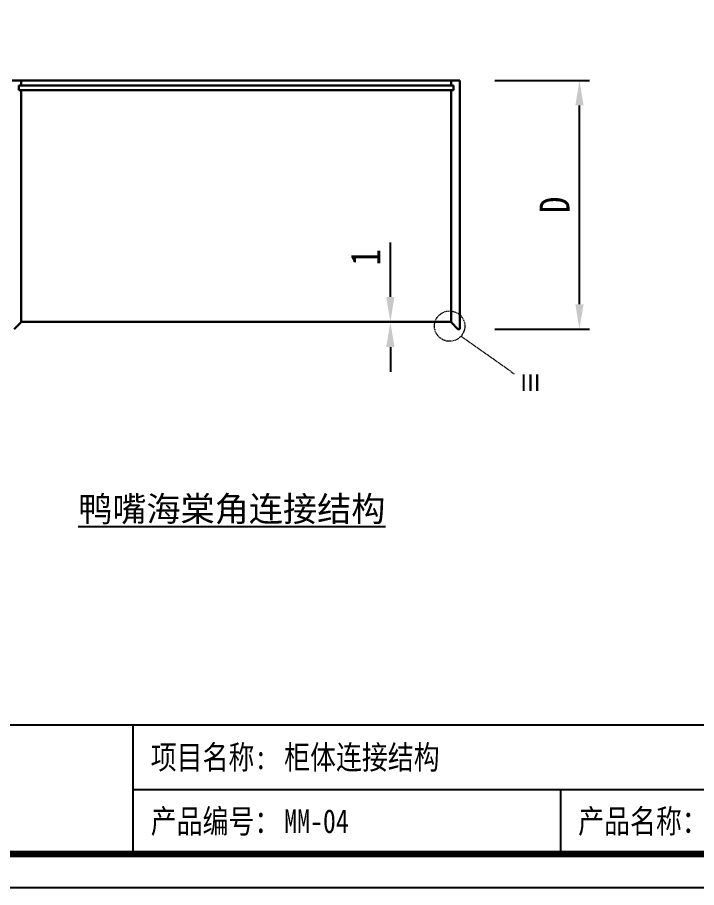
# Model space of a CAD drawing. Header units: millimetres. Extents: x 0 to 1097966, y -63096 to 223085.
# Drawn here: x 339192 to 339328.6, y -54770.1 to -54595.1 of the extents above; entities that cross this region are included whole.
import ezdxf

# ---------------------------------------------------------------- set-up
doc = ezdxf.new("R2010")
doc.units = ezdxf.units.MM
doc.linetypes.add('DASH', pattern=[0.35, 0.25, -0.1])
doc.layers.add('DZ-文字说明', color=1, linetype='Continuous')
doc.styles.add('DZ-宋体2.5', font='', dxfattribs={"width": 0.8, "height": 2.5})
doc.styles.add('TEXT', font='', dxfattribs={"width": 0.8})
doc.styles.add('宋体', font='')
doc.styles.get('DZ-宋体2.5').set_extended_font_data('SimSun')
doc.styles.get('TEXT').set_extended_font_data('SimSun')
doc.styles.get('宋体').set_extended_font_data('SimSun')
doc.dimstyles.new('副本 (2) (2) ISO-25', dxfattribs={"dimtxt": 18, "dimasz": 13, "dimexe": 6, "dimexo": 12, "dimgap": 6, "dimtad": 1, "dimtxsty": 'TEXT', "dimcen": 2.5, "dimclrd": 5, "dimclre": 5, "dimclrt": 5, "dimadec": 0, "dimazin": 0, "dimtfac": 1, "dimtmove": 0, "dimatfit": 3, "dimldrblk": 'BOXFILLED', "dimfxl": 1.25, "dimarcsym": 0})

# ---------------------------------------------------------------- blocks, each defined once
blk = doc.blocks.new('*D963')
at = {"color": 5, "lineweight": -2, "transparency": 16777216}
for p, q in [((339287.99, -54607.77), (339307.01, -54607.77)), ((339305.01, -54652.77), (339305.01, -54612.77)), ((339287.99, -54657.77), (339307.01, -54657.77))]:
    blk.add_line(p, q, dxfattribs=at)
at = {"color": 5, "transparency": 16777216}
for points in [[(339304.18, -54612.77), (339305.85, -54612.77), (339305.01, -54607.77)], [(339304.18, -54652.77), (339305.85, -54652.77), (339305.01, -54657.77)]]:
    blk.add_solid(points, dxfattribs=at)
at = {"layer": 'Defpoints', "color": 0, "transparency": 16777216}
for p in [(339280.99, -54607.77), (339305.01, -54607.77), (339280.99, -54657.77)]:
    blk.add_point(p, dxfattribs=at)
at = {"color": 5, "transparency": 16777216, "insert": (339300.01, -54632.77), "char_height": 6, "attachment_point": 5, "rotation": 90, "style": 'TEXT', "bg_fill": 3, "box_fill_scale": 1.1, "bg_fill_color": 256, "bg_fill_true_color": 13158600, "bg_fill_transparency": 0}
blk.add_mtext('D', dxfattribs=at)
blk = doc.blocks.new('_BoxFilled')
at = {"color": 0, "linetype": 'ByBlock', "lineweight": -2}
blk.add_line((-0.5, 0), (-1, 0), dxfattribs=at)
at = {"color": 0, "linetype": 'ByBlock'}
blk.add_solid([(-0.5, 0.5), (0.5, 0.5), (-0.5, -0.5), (0.5, -0.5)], dxfattribs=at)
blk = doc.blocks.new('*D964')
at = {"color": 5, "lineweight": -2, "transparency": 16777216}
for p, q in [((339266.99, -54651.27), (339266.99, -54640.33)), ((339272.19, -54656.27), (339264.99, -54656.27)), ((339272.19, -54656.37), (339264.99, -54656.37)), ((339266.99, -54656.37), (339266.99, -54656.27)), ((339266.99, -54661.37), (339266.99, -54666.37))]:
    blk.add_line(p, q, dxfattribs=at)
at = {"color": 5, "transparency": 16777216}
for points in [[(339266.15, -54651.27), (339267.82, -54651.27), (339266.99, -54656.27)], [(339266.15, -54661.37), (339267.82, -54661.37), (339266.99, -54656.37)]]:
    blk.add_solid(points, dxfattribs=at)
at = {"layer": 'Defpoints', "color": 0, "transparency": 16777216}
for p in [(339266.99, -54656.27), (339279.19, -54656.27), (339279.19, -54656.37)]:
    blk.add_point(p, dxfattribs=at)
at = {"color": 5, "transparency": 16777216, "insert": (339261.99, -54643.3), "char_height": 6, "attachment_point": 5, "rotation": 90, "style": 'TEXT', "bg_fill": 3, "box_fill_scale": 1.1, "bg_fill_color": 256, "bg_fill_true_color": 13158600, "bg_fill_transparency": 0}
blk.add_mtext('1', dxfattribs=at)

msp = doc.modelspace()

# ---------------------------------------------------------------- linework, layer by layer
at = {"lineweight": 30}
for p, q in [((339190.986, -54607.772), (339280.986, -54607.772)), ((339192.786, -54607.772), (339192.786, -54608.772)), ((339279.186, -54607.772), (339279.186, -54608.772)), ((339280.986, -54607.772), (339280.986, -54657.772)), ((339192.286, -54608.772), (339192.286, -54609.672)), ((339192.286, -54608.772), (339279.686, -54608.772)), ((339192.286, -54609.672), (339279.686, -54609.672)), ((339192.786, -54609.672), (339192.786, -54656.372)), ((339279.186, -54609.672), (339279.186, -54656.372)), ((339279.686, -54608.772), (339279.686, -54609.672)), ((339192.786, -54656.372), (339191.386, -54657.772)), ((339192.786, -54656.272), (339279.186, -54656.272)), ((339279.186, -54656.372), (339280.586, -54657.772)), ((339280.586, -54657.772), (339280.986, -54657.772))]:
    msp.add_line(p, q, dxfattribs=at)
at = {"color": 251, "linetype": 'DASH', "lineweight": 13, "true_color": 0x636466}
msp.add_line((339281.214, -54659.16), (339291.886, -54666.738), dxfattribs=at)
msp.add_lwpolyline([(339119.218, -54770.097), (339686.218, -54770.097), (339686.218, -54369.147), (339119.218, -54369.147)], close=True)
at = {"const_width": 1.35}
msp.add_lwpolyline([(339125.968, -54763.347), (339679.468, -54763.347), (339679.468, -54375.897), (339125.968, -54375.897)], close=True, dxfattribs=at)
at = {"layer": 'DZ-文字说明', "color": 7}
for p, q in [((339215.299, -54763.347), (339215.299, -54737.369)), ((339215.299, -54750.358), (339679.468, -54750.358)), ((339301.217, -54750.358), (339301.217, -54763.347))]:
    msp.add_line(p, q, dxfattribs=at)
msp.add_lwpolyline([(339125.968, -54737.369), (339679.468, -54737.369), (339679.468, -54763.347), (339125.968, -54763.347)], close=True, dxfattribs=at)

# ---------------------------------------------------------------- texts
at = {"style": 'DZ-宋体2.5', "width": 0.8}
for s, p in [('项目名称:', (339218.813, -54746.263)), ('产品编号：', (339218.813, -54759.139)), ('产品名称：', (339304.757, -54759.13))]:
    msp.add_text(s, height=4.7732, dxfattribs=at).set_placement(p)
at = {"color": 251, "linetype": 'DASH', "lineweight": 13, "true_color": 0x636466, "insert": (339292.869, -54668.512), "char_height": 3.3539, "width": 4.17765, "attachment_point": 4, "style": '宋体'}
msp.add_mtext('{\\C256;Ⅲ}', dxfattribs=at)
at = {"color": 4, "insert": (339204.231, -54694.224), "char_height": 5.03079, "width": 80.65908, "attachment_point": 4, "style": '宋体'}
msp.add_mtext('{\\L\\C256;鸭嘴海棠角连接结构}', dxfattribs=at)
at = {"color": 2, "style": 'DZ-宋体2.5', "width": 0.8}
for tag, p in [('柜体连接结构', (339245.646, -54746.263)), ('MM-04', (339245.646, -54759.121))]:
    msp.add_attdef(tag, p, '', height=4.773, dxfattribs=at)

# ---------------------------------------------------------------- next in the draw order: dimensions: what is measured, and where the dimension line sits
for base, p1, p2, text, picture, middle in [((339305.014, -54607.772), (339280.986, -54657.772), (339280.986, -54607.772), 'D', '*D963', (339300.014, -54632.772)), ((339266.988, -54656.272), (339279.186, -54656.372), (339279.186, -54656.272), '1', '*D964', (339261.988, -54643.299))]:
    dim = msp.add_linear_dim(base=base, p1=p1, p2=p2, angle=90, text=text, dimstyle='副本 (2) (2) ISO-25', override={"dimtxt": 6, "dimasz": 5, "dimexe": 2, "dimexo": 7, "dimgap": 2, "dimfxl": 90, "dimfxlon": 1, "dimtfill": 1, "dimarcsym": 1})
    dim.commit()
    dim.dimension.update_dxf_attribs({"geometry": picture, "text_midpoint": middle})

# ---------------------------------------------------------------- next in the draw order: linework, layer by layer
at = {"color": 251, "linetype": 'DASH', "lineweight": 13, "true_color": 0x636466}
msp.add_circle((339278.908, -54657.161), 3.052, dxfattribs=at)

doc.saveas('drawing.dxf')
